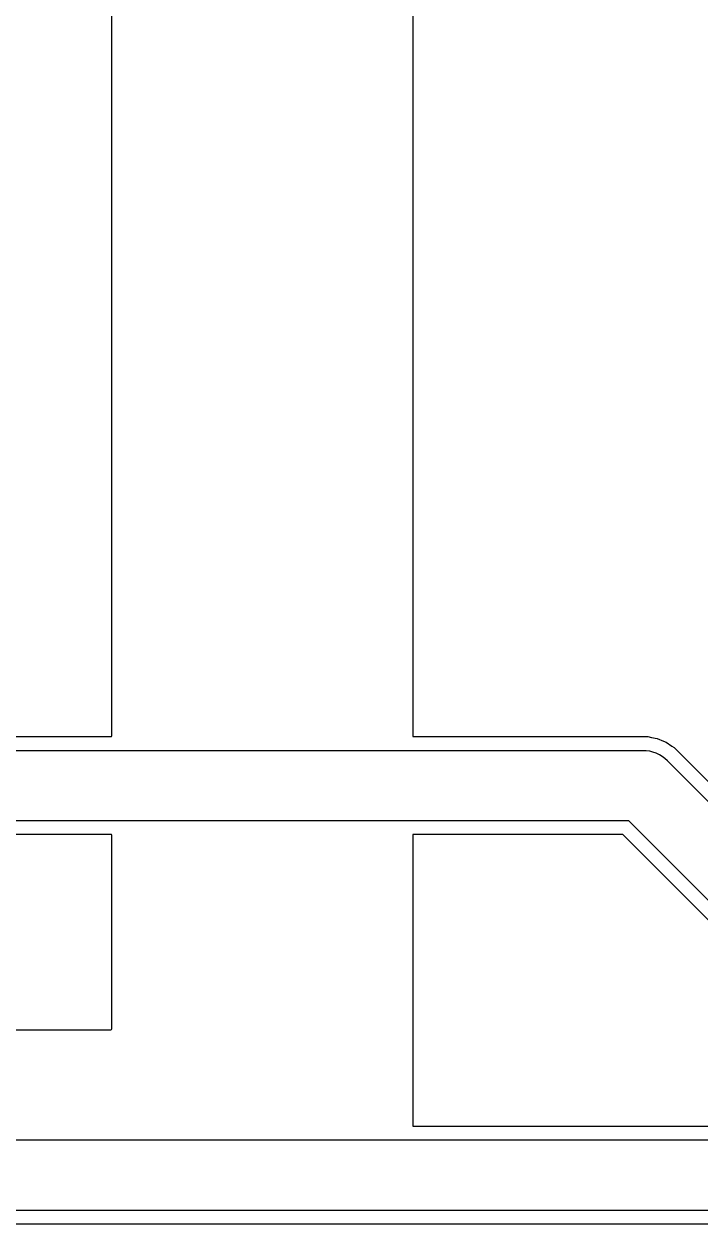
# Model space of a CAD drawing. Header units: metres. Extents: x 44.9 to 117.2, y -105.5 to -49.4.
# Drawn here: x 91.45 to 101.15, y -94.68 to -77.47 of the extents above; entities that cross this region are included whole.
import ezdxf

# ---------------------------------------------------------------- set-up
doc = ezdxf.new("R2010")
doc.units = ezdxf.units.M

msp = doc.modelspace()

# ---------------------------------------------------------------- linework, layer by layer
for points in [[(77.311, -87.691), (92.696, -87.691), (92.705, -87.688), (92.708, -87.68), (92.708, -53.132)], [(97.028, -53.132), (97.028, -87.68), (97.031, -87.688), (97.04, -87.691), (100.399, -87.691), (100.399, -87.691), (100.399, -87.691), (100.399, -87.691), (100.399, -87.691), (100.399, -87.691), (100.453, -87.702), (100.534, -87.718), (100.534, -87.718), (100.534, -87.718), (100.534, -87.718), (100.534, -87.718), (100.534, -87.718), (100.534, -87.718), (100.534, -87.718), (100.534, -87.718), (100.627, -87.757), (100.662, -87.771), (100.662, -87.771), (100.662, -87.771), (100.662, -87.771), (100.662, -87.771), (100.662, -87.771), (100.747, -87.828), (100.777, -87.848), (100.777, -87.848), (100.777, -87.848), (100.777, -87.848), (100.777, -87.848), (100.777, -87.848), (103.665, -90.736)], [(103.585, -90.94), (100.684, -88.038), (100.647, -88.005), (100.608, -87.976), (100.566, -87.951), (100.521, -87.93), (100.475, -87.913), (100.475, -87.913), (100.428, -87.901), (100.379, -87.894), (100.33, -87.892), (76.985, -87.892)], [(76.985, -88.892), (100.123, -88.892), (100.123, -88.892), (100.123, -88.892), (100.123, -88.892), (100.123, -88.892), (100.123, -88.892), (100.123, -88.892), (100.123, -88.892), (100.123, -88.892), (100.123, -88.892), (100.123, -88.892), (100.123, -88.892), (100.123, -88.892), (100.123, -88.892), (100.123, -88.892), (100.123, -88.892), (100.123, -88.892), (100.123, -88.892), (103.024, -91.794)], [(44.97, -91.894), (92.696, -91.894), (92.705, -91.891), (92.708, -91.883), (92.708, -89.104), (92.705, -89.096), (92.696, -89.093), (77.562, -89.093)], [(102.931, -91.984), (100.043, -89.096), (100.035, -89.093), (97.04, -89.093), (97.031, -89.096), (97.028, -89.104), (97.028, -93.268), (97.031, -93.276), (97.04, -93.279), (112.494, -93.279)], [(112.598, -93.48), (65.024, -93.48)], [(65.231, -94.48), (112.598, -94.48)], [(112.494, -94.681), (65.319, -94.681)]]:
    msp.add_lwpolyline(points)

doc.saveas('drawing.dxf')
